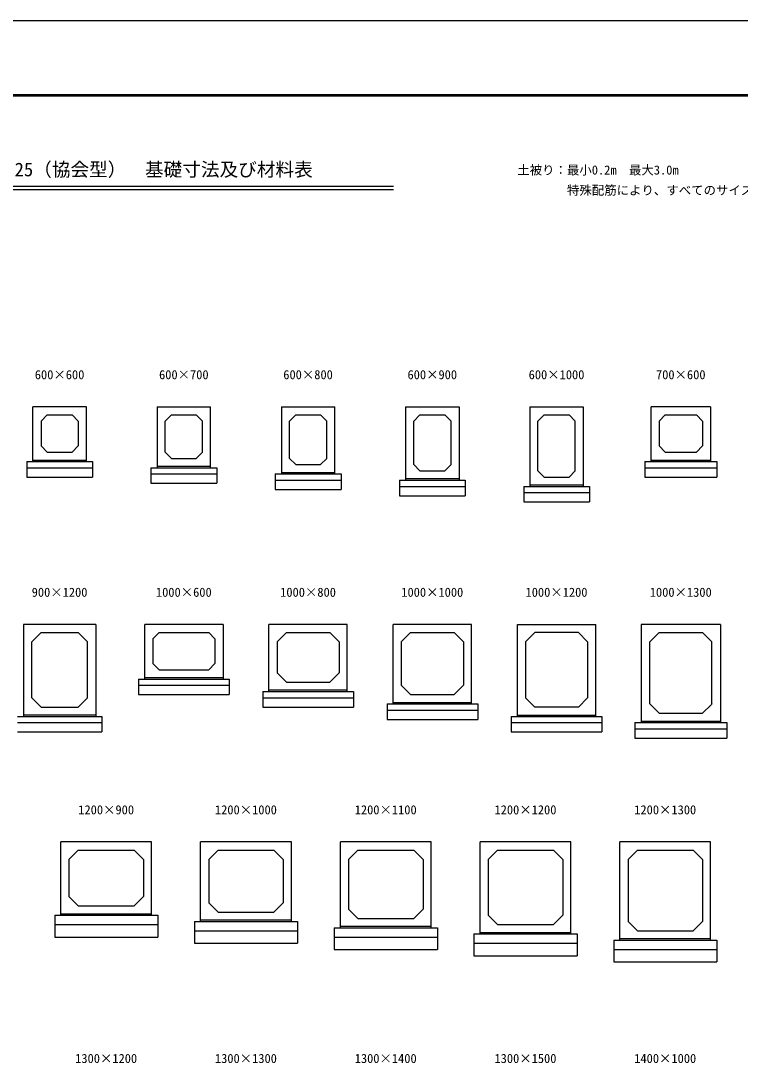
# Model space of a CAD drawing. Units: millimetres, scale not verified. Extents: x -25170 to 75630, y 0 to 35640.
# Drawn here: x -697 to 10883, y 18873 to 35640 of the extents above; entities that cross this region are included whole.
import ezdxf
from ezdxf.enums import TextEntityAlignment as Align

# ---------------------------------------------------------------- set-up
doc = ezdxf.new("R2010")
doc.units = ezdxf.units.MM
doc.header["$LTSCALE"] = 60
for name, color, linetype, lineweight in [('Defpoints_3', 5, 'Continuous', 25), ('OUTLINE', 3, 'Continuous', 25), ('TXT', 7, 'Continuous', 25), ('WAKU', 3, 'Continuous', 50)]:
    doc.layers.add(name, color=color, linetype=linetype, lineweight=lineweight)
doc.styles.add('ＭＳ ゴシック', font='')
doc.styles.get('ＭＳ ゴシック').set_extended_font_data('MS Gothic')

msp = doc.modelspace()

# ---------------------------------------------------------------- linework, layer by layer
at = {"layer": 'Defpoints_3'}
msp.add_line((25230, 35640), (-25170, 35640), dxfattribs=at)
at = {"layer": 'OUTLINE'}
for p, q in [((358.47, 29430.94), (-501.53, 29430.94)), ((-501.53, 28550.94), (-501.53, 29430.94)), ((358.47, 28550.94), (358.47, 29430.94)), ((1498.47, 29430.94), (2358.47, 29430.94)), ((1498.47, 29430.94), (1498.47, 28450.94)), ((2358.47, 28450.94), (2358.47, 29430.94)), ((3498.47, 29430.94), (3498.47, 28350.94)), ((3498.47, 29430.94), (4358.47, 29430.94)), ((4358.47, 28350.94), (4358.47, 29430.94)), ((5498.47, 29430.94), (6358.47, 29430.94)), ((5498.47, 29430.94), (5498.47, 28250.94)), ((6358.47, 29430.94), (6358.47, 28250.94)), ((7498.47, 29430.94), (8358.47, 29430.94)), ((7498.47, 29430.94), (7498.47, 28150.94)), ((8358.47, 29430.94), (8358.47, 28150.94)), ((10408.47, 29430.94), (9448.47, 29430.94)), ((9448.47, 28550.94), (9448.47, 29430.94)), ((10408.47, 29430.94), (10408.47, 28550.94)), ((-371.53, 29200.94), (-271.53, 29300.94)), ((-371.53, 29200.94), (-371.53, 28800.94)), ((-271.53, 29300.94), (128.47, 29300.94)), ((128.47, 29300.94), (228.47, 29200.94)), ((228.47, 29200.94), (228.47, 28800.94)), ((1628.47, 29200.94), (1728.47, 29300.94)), ((1628.47, 28700.94), (1628.47, 29200.94)), ((1728.47, 29300.94), (2128.47, 29300.94)), ((2228.47, 29200.94), (2128.47, 29300.94)), ((2228.47, 28700.94), (2228.47, 29200.94)), ((3628.47, 29200.94), (3728.47, 29300.94)), ((3628.47, 28600.94), (3628.47, 29200.94)), ((3728.47, 29300.94), (4128.47, 29300.94)), ((4228.47, 29200.94), (4128.47, 29300.94)), ((4228.47, 28600.94), (4228.47, 29200.94)), ((5628.47, 29200.94), (5728.47, 29300.94)), ((5628.47, 28500.94), (5628.47, 29200.94)), ((5728.47, 29300.94), (6128.47, 29300.94)), ((6228.47, 29200.94), (6128.47, 29300.94)), ((6228.47, 28500.94), (6228.47, 29200.94)), ((7628.47, 29200.94), (7728.47, 29300.94)), ((7628.47, 28400.94), (7628.47, 29200.94)), ((7728.47, 29300.94), (8128.47, 29300.94)), ((8228.47, 29200.94), (8128.47, 29300.94)), ((8228.47, 28400.94), (8228.47, 29200.94)), ((9578.47, 29200.94), (9678.47, 29300.94)), ((9578.47, 29200.94), (9578.47, 28800.94)), ((9678.47, 29300.94), (10178.47, 29300.94)), ((10178.47, 29300.94), (10278.47, 29200.94)), ((10278.47, 29200.94), (10278.47, 28800.94)), ((-271.53, 28700.94), (-371.53, 28800.94)), ((-271.53, 28700.94), (128.47, 28700.94)), ((128.47, 28700.94), (228.47, 28800.94)), ((1728.47, 28600.94), (1628.47, 28700.94)), ((2228.47, 28700.94), (2128.47, 28600.94)), ((9678.47, 28700.94), (9578.47, 28800.94)), ((9678.47, 28700.94), (10178.47, 28700.94)), ((10178.47, 28700.94), (10278.47, 28800.94)), ((-601.53, 28550.94), (-601.53, 28300.94)), ((-601.53, 28550.94), (458.47, 28550.94)), ((-501.53, 28570.94), (358.47, 28570.94)), ((458.47, 28550.94), (458.47, 28300.94)), ((1728.47, 28600.94), (2128.47, 28600.94)), ((3728.47, 28500.94), (3628.47, 28600.94)), ((4228.47, 28600.94), (4128.47, 28500.94)), ((9348.47, 28550.94), (9348.47, 28300.94)), ((9348.47, 28550.94), (10508.47, 28550.94)), ((9448.47, 28570.94), (10408.47, 28570.94)), ((10508.47, 28550.94), (10508.47, 28300.94)), ((-601.53, 28450.94), (458.47, 28450.94)), ((1398.47, 28450.94), (1398.47, 28200.94)), ((1398.47, 28450.94), (2458.47, 28450.94)), ((1398.47, 28350.94), (2458.47, 28350.94)), ((2358.47, 28470.94), (1498.47, 28470.94)), ((2458.47, 28450.94), (2458.47, 28200.94)), ((3398.47, 28350.94), (3398.47, 28100.94)), ((3398.47, 28350.94), (4458.47, 28350.94)), ((4358.47, 28370.94), (3498.47, 28370.94)), ((3728.47, 28500.94), (4128.47, 28500.94)), ((4458.47, 28350.94), (4458.47, 28100.94)), ((5728.47, 28400.94), (5628.47, 28500.94)), ((5728.47, 28400.94), (6128.47, 28400.94)), ((6228.47, 28500.94), (6128.47, 28400.94)), ((7728.47, 28300.94), (7628.47, 28400.94)), ((8228.47, 28400.94), (8128.47, 28300.94)), ((9348.47, 28450.94), (10508.47, 28450.94)), ((-601.53, 28300.94), (458.47, 28300.94)), ((1398.47, 28200.94), (2458.47, 28200.94)), ((3398.47, 28250.94), (4458.47, 28250.94)), ((5398.47, 28250.94), (5398.47, 28000.94)), ((5398.47, 28250.94), (6458.47, 28250.94)), ((6358.47, 28270.94), (5498.47, 28270.94)), ((6458.47, 28250.94), (6458.47, 28000.94)), ((8358.47, 28170.94), (7498.47, 28170.94)), ((7728.47, 28300.94), (8128.47, 28300.94)), ((9348.47, 28300.94), (10508.47, 28300.94)), ((3398.47, 28100.94), (4458.47, 28100.94)), ((5398.47, 28150.94), (6458.47, 28150.94)), ((7398.47, 28150.94), (7398.47, 27900.94)), ((7398.47, 28150.94), (8458.47, 28150.94)), ((7398.47, 28050.94), (8458.47, 28050.94)), ((8458.47, 28150.94), (8458.47, 27900.94)), ((5398.47, 28000.94), (6458.47, 28000.94)), ((7398.47, 27900.94), (8458.47, 27900.94)), ((-651.53, 25930.94), (-651.53, 24450.94)), ((508.47, 25930.94), (-651.53, 25930.94)), ((508.47, 25930.94), (508.47, 24450.94)), ((1298.47, 25050.94), (1298.47, 25930.94)), ((2558.47, 25930.94), (1298.47, 25930.94)), ((2558.47, 25930.94), (2558.47, 25050.94)), ((4558.47, 25930.94), (3298.47, 25930.94)), ((3298.47, 24850.94), (3298.47, 25930.94)), ((4558.47, 24850.94), (4558.47, 25930.94)), ((5298.47, 24650.94), (5298.47, 25930.94)), ((6558.47, 25930.94), (5298.47, 25930.94)), ((6558.47, 24650.94), (6558.47, 25930.94)), ((7298.47, 24450.94), (7298.47, 25930.94)), ((7298.47, 25930.94), (8558.47, 25930.94)), ((8558.47, 24450.94), (8558.47, 25930.94)), ((9288.47, 25930.94), (9288.47, 24350.94)), ((10568.47, 25930.94), (9288.47, 25930.94)), ((10568.47, 25930.94), (10568.47, 24350.94)), ((-371.53, 25800.94), (-521.53, 25650.94)), ((-371.53, 25800.94), (228.47, 25800.94)), ((378.47, 25650.94), (228.47, 25800.94)), ((1428.47, 25700.94), (1528.47, 25800.94)), ((1428.47, 25700.94), (1428.47, 25300.94)), ((1528.47, 25800.94), (2328.47, 25800.94)), ((2328.47, 25800.94), (2428.47, 25700.94)), ((2428.47, 25700.94), (2428.47, 25300.94)), ((3578.47, 25800.94), (3428.47, 25650.94)), ((3578.47, 25800.94), (4278.47, 25800.94)), ((4428.47, 25650.94), (4278.47, 25800.94)), ((5578.47, 25800.94), (5428.47, 25650.94)), ((5578.47, 25800.94), (6278.47, 25800.94)), ((6428.47, 25650.94), (6278.47, 25800.94)), ((7428.47, 25650.94), (7578.47, 25800.94)), ((8278.47, 25800.94), (7578.47, 25800.94)), ((8428.47, 25650.94), (8278.47, 25800.94)), ((9578.47, 25800.94), (9428.47, 25650.94)), ((9578.47, 25800.94), (10278.47, 25800.94)), ((10428.47, 25650.94), (10278.47, 25800.94)), ((-521.53, 24750.94), (-521.53, 25650.94)), ((378.47, 24750.94), (378.47, 25650.94)), ((3428.47, 25650.94), (3428.47, 25150.94)), ((4428.47, 25650.94), (4428.47, 25150.94)), ((5428.47, 25650.94), (5428.47, 24950.94)), ((6428.47, 25650.94), (6428.47, 24950.94)), ((7428.47, 25650.94), (7428.47, 24750.94)), ((8428.47, 25650.94), (8428.47, 24750.94)), ((9428.47, 24650.94), (9428.47, 25650.94)), ((10428.47, 24650.94), (10428.47, 25650.94)), ((1528.47, 25200.94), (1428.47, 25300.94)), ((1528.47, 25200.94), (2328.47, 25200.94)), ((2328.47, 25200.94), (2428.47, 25300.94)), ((1198.47, 25050.94), (1198.47, 24800.94)), ((1198.47, 25050.94), (2658.47, 25050.94)), ((2558.47, 25070.94), (1298.47, 25070.94)), ((2658.47, 25050.94), (2658.47, 24800.94)), ((3578.47, 25000.94), (3428.47, 25150.94)), ((3578.47, 25000.94), (4278.47, 25000.94)), ((4278.47, 25000.94), (4428.47, 25150.94)), ((1198.47, 24950.94), (2658.47, 24950.94)), ((3198.47, 24850.94), (3198.47, 24600.94)), ((3198.47, 24850.94), (4658.47, 24850.94)), ((4558.47, 24870.94), (3298.47, 24870.94)), ((4658.47, 24850.94), (4658.47, 24600.94)), ((5578.47, 24800.94), (5428.47, 24950.94)), ((6278.47, 24800.94), (6428.47, 24950.94)), ((-521.53, 24750.94), (-371.53, 24600.94)), ((378.47, 24750.94), (228.47, 24600.94)), ((1198.47, 24800.94), (2658.47, 24800.94)), ((3198.47, 24750.94), (4658.47, 24750.94)), ((5198.47, 24650.94), (5198.47, 24400.94)), ((5198.47, 24650.94), (6658.47, 24650.94)), ((6558.47, 24670.94), (5298.47, 24670.94)), ((5578.47, 24800.94), (6278.47, 24800.94)), ((6658.47, 24650.94), (6658.47, 24400.94)), ((7428.47, 24750.94), (7578.47, 24600.94)), ((8278.47, 24600.94), (8428.47, 24750.94)), ((9428.47, 24650.94), (9578.47, 24500.94)), ((10428.47, 24650.94), (10421.53, 24643.99)), ((-371.53, 24600.94), (228.47, 24600.94)), ((3198.47, 24600.94), (4658.47, 24600.94)), ((5198.47, 24550.94), (6658.47, 24550.94)), ((8278.47, 24600.94), (7578.47, 24600.94)), ((9578.47, 24500.94), (10278.47, 24500.94)), ((10421.53, 24643.99), (10278.47, 24500.94)), ((-751.53, 24450.94), (608.47, 24450.94)), ((-751.53, 24350.94), (608.47, 24350.94)), ((508.47, 24470.94), (-651.53, 24470.94)), ((608.47, 24450.94), (608.47, 24200.94)), ((5198.47, 24400.94), (6658.47, 24400.94)), ((7198.47, 24450.94), (7198.47, 24200.94)), ((7198.47, 24450.94), (8658.47, 24450.94)), ((7198.47, 24350.94), (8658.47, 24350.94)), ((7298.47, 24470.94), (8558.47, 24470.94)), ((8658.47, 24450.94), (8658.47, 24200.94)), ((9188.47, 24350.94), (9188.47, 24100.94)), ((9188.47, 24350.94), (10668.47, 24350.94)), ((10568.47, 24370.94), (9288.47, 24370.94)), ((10668.47, 24350.94), (10668.47, 24100.94)), ((-751.53, 24200.94), (608.47, 24200.94)), ((7198.47, 24200.94), (8658.47, 24200.94)), ((9188.47, 24250.94), (10668.47, 24250.94)), ((9188.47, 24100.94), (10668.47, 24100.94)), ((1408.47, 22430.94), (-51.53, 22430.94)), ((-51.53, 21250.94), (-51.53, 22430.94)), ((228.47, 22300.94), (78.47, 22150.94)), ((228.47, 22300.94), (1128.47, 22300.94)), ((1278.47, 22150.94), (1128.47, 22300.94)), ((1408.47, 21250.94), (1408.47, 22430.94)), ((3658.47, 22430.94), (2198.47, 22430.94)), ((2198.47, 21150.94), (2198.47, 22430.94)), ((2478.47, 22300.94), (2328.47, 22150.94)), ((2478.47, 22300.94), (3378.47, 22300.94)), ((3528.47, 22150.94), (3378.47, 22300.94)), ((3658.47, 21150.94), (3658.47, 22430.94)), ((5908.47, 22430.94), (4448.47, 22430.94)), ((4448.47, 21050.94), (4448.47, 22430.94)), ((4728.47, 22300.94), (4578.47, 22150.94)), ((4728.47, 22300.94), (5628.47, 22300.94)), ((5778.47, 22150.94), (5628.47, 22300.94)), ((5908.47, 21050.94), (5908.47, 22430.94)), ((8158.47, 22430.94), (6698.47, 22430.94)), ((6698.47, 20950.94), (6698.47, 22430.94)), ((6978.47, 22300.94), (6828.47, 22150.94)), ((6978.47, 22300.94), (7878.47, 22300.94)), ((8028.47, 22150.94), (7878.47, 22300.94)), ((8158.47, 20950.94), (8158.47, 22430.94)), ((10408.47, 22430.94), (8948.47, 22430.94)), ((8948.47, 20850.94), (8948.47, 22430.94)), ((9228.47, 22300.94), (9078.47, 22150.94)), ((9228.47, 22300.94), (10128.47, 22300.94)), ((10278.47, 22150.94), (10128.47, 22300.94)), ((10408.47, 20850.94), (10408.47, 22430.94)), ((78.47, 22150.94), (78.47, 21550.94)), ((1278.47, 22150.94), (1278.47, 21550.94)), ((2328.47, 22150.94), (2328.47, 21450.94)), ((3528.47, 22150.94), (3528.47, 21450.94)), ((4578.47, 22150.94), (4578.47, 21350.94)), ((5778.47, 22150.94), (5778.47, 21350.94)), ((6828.47, 22150.94), (6828.47, 21250.94)), ((8028.47, 22150.94), (8028.47, 21250.94)), ((9078.47, 22150.94), (9078.47, 21150.94)), ((10278.47, 22150.94), (10278.47, 21150.94)), ((228.47, 21400.94), (78.47, 21550.94)), ((1128.47, 21400.94), (1278.47, 21550.94)), ((228.47, 21400.94), (1128.47, 21400.94)), ((2478.47, 21300.94), (2328.47, 21450.94)), ((2478.47, 21300.94), (3378.47, 21300.94)), ((3378.47, 21300.94), (3528.47, 21450.94)), ((4728.47, 21200.94), (4578.47, 21350.94)), ((5628.47, 21200.94), (5778.47, 21350.94)), ((-151.53, 21250.94), (-151.53, 20900.94)), ((-151.53, 21250.94), (1508.47, 21250.94)), ((1408.47, 21270.94), (-51.53, 21270.94)), ((1508.47, 21250.94), (1508.47, 20900.94)), ((2098.47, 21150.94), (2098.47, 20800.94)), ((2098.47, 21150.94), (3758.47, 21150.94)), ((3658.47, 21170.94), (2198.47, 21170.94)), ((3758.47, 21150.94), (3758.47, 20800.94)), ((4728.47, 21200.94), (5628.47, 21200.94)), ((6978.47, 21100.94), (6828.47, 21250.94)), ((7878.47, 21100.94), (8028.47, 21250.94)), ((9228.47, 21000.94), (9078.47, 21150.94)), ((10128.47, 21000.94), (10278.47, 21150.94)), ((-151.53, 21100.94), (1508.47, 21100.94)), ((2098.47, 21000.94), (3758.47, 21000.94)), ((4348.47, 21050.94), (4348.47, 20700.94)), ((4348.47, 21050.94), (6008.47, 21050.94)), ((5908.47, 21070.94), (4448.47, 21070.94)), ((6008.47, 21050.94), (6008.47, 20700.94)), ((8158.47, 20970.94), (6698.47, 20970.94)), ((6978.47, 21100.94), (7878.47, 21100.94)), ((9228.47, 21000.94), (10128.47, 21000.94)), ((-151.53, 20900.94), (1508.47, 20900.94)), ((2098.47, 20800.94), (3758.47, 20800.94)), ((4348.47, 20900.94), (6008.47, 20900.94)), ((6598.47, 20950.94), (6598.47, 20600.94)), ((6598.47, 20950.94), (8258.47, 20950.94)), ((6598.47, 20800.94), (8258.47, 20800.94)), ((8258.47, 20950.94), (8258.47, 20600.94)), ((8848.47, 20850.94), (8848.47, 20500.94)), ((8848.47, 20850.94), (10508.47, 20850.94)), ((10408.47, 20870.94), (8948.47, 20870.94)), ((10508.47, 20850.94), (10508.47, 20500.94)), ((4348.47, 20700.94), (6008.47, 20700.94)), ((8848.47, 20700.94), (10508.47, 20700.94)), ((6598.47, 20600.94), (8258.47, 20600.94)), ((8848.47, 20500.94), (10508.47, 20500.94))]:
    msp.add_line(p, q, dxfattribs=at)
at = {"layer": 'TXT'}
for p, q in [((-5242.24, 32983.18), (5302.24, 32983.18)), ((-5242.24, 32925.58), (5302.24, 32925.58))]:
    msp.add_line(p, q, dxfattribs=at)
at = {"layer": 'WAKU'}
msp.add_line((24030, 34440), (-23970, 34440), dxfattribs=at)

# ---------------------------------------------------------------- texts
at = {"layer": 'TXT', "style": 'ＭＳ ゴシック'}
for s, height, p in [('ボックスカルバート T-25（協会型）\u3000基礎寸法及び材料表', 219.9, (-3945, 33073.18)), ('土被り：最小0.2m\u3000最大3.0m', 146.6, (7295.05, 33123.18)), ('\u3000\u3000\u3000\u3000特殊配筋により、すべてのサイズにおいて土被り0mも可能です。', 146.6, (7295.05, 32798.18)), ('600×600', 146.6, (-471.53, 29830.94)), ('600×700', 146.6, (1528.47, 29830.94)), ('600×800', 146.6, (3528.47, 29830.94)), ('600×900', 146.6, (5528.47, 29830.94)), ('600×1000', 146.6, (7478.47, 29830.94)), ('700×600', 146.6, (9528.47, 29830.94)), ('900×1200', 146.6, (-521.53, 26330.94)), ('1000×600', 146.6, (1478.47, 26330.94)), ('1000×800', 146.6, (3478.47, 26330.94)), ('1000×1000', 146.6, (5428.47, 26330.94)), ('1000×1200', 146.6, (7428.47, 26330.94)), ('1000×1300', 146.6, (9428.47, 26330.94)), ('1200×900', 146.6, (228.47, 22830.94)), ('1200×1000', 146.6, (2428.47, 22830.94)), ('1200×1100', 146.6, (4678.47, 22830.94)), ('1200×1200', 146.6, (6928.47, 22830.94)), ('1200×1300', 146.6, (9178.47, 22830.94)), ('1300×1200', 146.6, (178.47, 18830.94)), ('1300×1300', 146.6, (2428.47, 18830.94)), ('1300×1400', 146.6, (4678.47, 18830.94)), ('1300×1500', 146.6, (6928.47, 18830.94)), ('1400×1000', 146.6, (9178.47, 18830.94))]:
    msp.add_text(s, height=height, dxfattribs=at).set_placement(p, align=Align.BOTTOM_LEFT)

doc.saveas('drawing.dxf')
